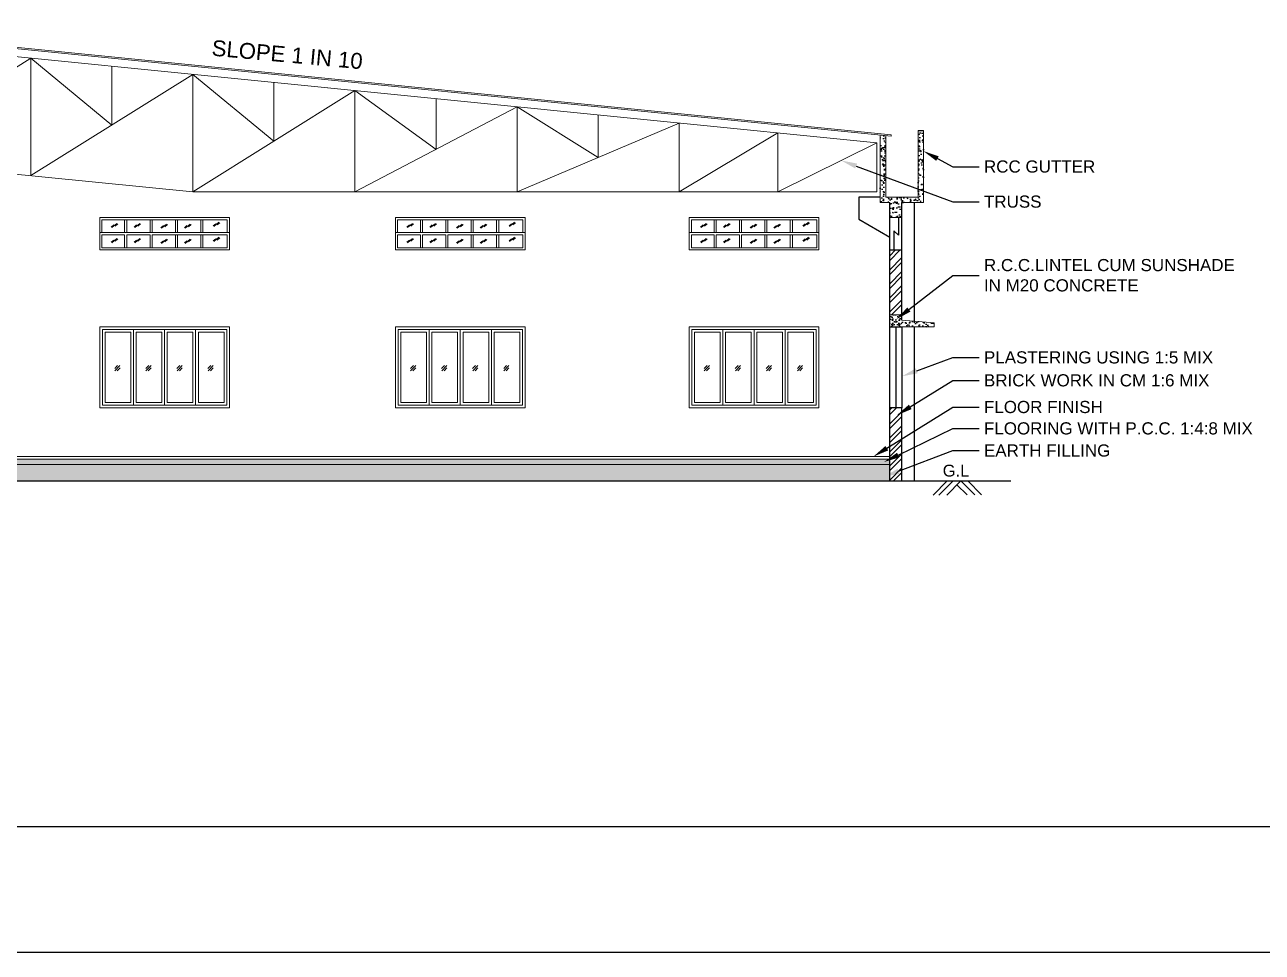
# Model space of a CAD drawing. Header units: metres. Extents: x 3715 to 4596, y 2418 to 2709.
# Drawn here: x 3879.32 to 3902.74, y 2497.4 to 2514.95 of the extents above; entities that cross this region are included whole.
import ezdxf
from ezdxf import colors
from ezdxf.entities.mleader import LeaderData, LeaderLine
from ezdxf.math import Vec2, Vec3

# ---------------------------------------------------------------- set-up
doc = ezdxf.new("R2010")
doc.units = ezdxf.units.M
doc.header["$MEASUREMENT"] = 0
doc.styles.get("Standard").update_dxf_attribs({"font": 'arial.ttf'})
doc.styles.add('TEXT', font='arial.ttf', dxfattribs={"height": 87})

msp = doc.modelspace()

# ---------------------------------------------------------------- hatches: boundary and pattern name
at = {"ltscale": 10}
h = msp.add_hatch(dxfattribs=at)
h.set_pattern_fill('AR-CONC', color=256, scale=0.025556, style=0)
h.set_pattern_definition([(50, (1812.24256, 2841.06935), (0.183299824, -0.016036657), [0.019166667, -0.210833333]), (355, (1812.24256, 2841.06935), (-0.035458674, 0.192226879), [0.015333333, -0.168666667]), (100.4514, (1812.25783, 2841.06802), (0.147841286, 0.176190105), [0.01628916, -0.179180762]), (46.1842, (1812.24256, 2841.12047), (0.27273938, -0.042299304), [0.02875, -0.31625]), (96.6356, (1812.26528, 2841.11694), (0.238858247, 0.248941234), [0.02443374, -0.2687711]), (351.1842, (1812.24256, 2841.12047), (0.238858053, 0.24894142), [0.023, -0.253]), (21, (1812.26811, 2841.10769), (0.152542913, -0.102891494), [0.019166667, -0.210833333]), (326, (1812.26811, 2841.10769), (0.062180585, 0.185316123), [0.015333333, -0.168666667]), (71.4514, (1812.28082, 2841.09911), (0.21472356, 0.08242446), [0.01628916, -0.179180762]), (37.5, (1812.242556, 2841.069355), (0.0031075186, 0.0850728737), [0, -0.166622222, 0, -0.171222222, 0, -0.1693055555]), (7.5, (1812.24256, 2841.069355), (0.0672288818, 0.100794104), [0, -0.097622222, 0, -0.162788889, 0, -0.0645277777]), (327.5, (1812.18557, 2841.069355), (0.1364212892, -0.0057640228), [0, -0.063888889, 0, -0.199333333, 0, -0.2645]), (317.5, (1812.16001, 2841.06935), (0.1490364654, 0.0255823844), [0, -0.0830555555, 0, -0.132377778, 0, -0.187833333])])
h.paths.add_polyline_path([(3895.69448, 2511.29928), (3895.92448, 2511.29928), (3895.92448, 2511.58039), (3896.33337, 2511.58039), (3896.33337, 2512.94409), (3896.23114, 2512.94409), (3896.23114, 2511.68261), (3895.61781, 2511.68261), (3895.61781, 2512.84953), (3895.51559, 2512.85976), (3895.51559, 2511.58039), (3895.69448, 2511.58039)])
h = msp.add_hatch(dxfattribs=at)
h.set_pattern_fill('ANSI32', color=256, scale=0.5, style=0)
h.set_pattern_definition([(45, (-9629.1319, 1702.0039), (-0.1325825215, 0.1325825215), []), (45, (-9629.04352, 1702.0039), (-0.1325825215, 0.1325825215), [])])
h.paths.add_polyline_path([(3895.92448, 2510.68595), (3895.69448, 2510.68595), (3895.69448, 2509.45928), (3895.92448, 2509.45928)])
h.paths.add_polyline_path([(3895.69448, 2506.31595), (3895.92448, 2506.31595), (3895.92448, 2507.69595), (3895.69448, 2507.69595)])
h = msp.add_hatch(dxfattribs=at)
h.set_pattern_fill('AR-CONC', color=256, scale=0.025556, style=0)
h.set_pattern_definition([(130, (5920.03634, 2859.99342), (-0.183299824, -0.016036657), [0.019166667, -0.210833333]), (185, (5920.03634, 2859.99342), (0.035458674, 0.192226879), [0.015333333, -0.168666667]), (79.5486, (5920.02106, 2859.99209), (-0.147841286, 0.176190105), [0.01628916, -0.179180762]), (133.8158, (5920.03634, 2860.04453), (-0.27273938, -0.042299304), [0.02875, -0.31625]), (83.3644, (5920.0136, 2860.041), (-0.238858247, 0.248941234), [0.02443374, -0.2687711]), (188.8158, (5920.03634, 2860.04453), (-0.238858053, 0.24894142), [0.023, -0.253]), (159, (5920.01078, 2860.03176), (-0.152542913, -0.102891494), [0.019166667, -0.210833333]), (214, (5920.01078, 2860.03176), (-0.062180585, 0.185316123), [0.015333333, -0.168666667]), (108.5486, (5919.99807, 2860.02318), (-0.21472356, 0.08242446), [0.01628916, -0.179180762]), (142.5, (5920.03634, 2859.99342), (-0.0031075186, 0.0850728737), [0, -0.166622222, 0, -0.171222222, 0, -0.1693055555]), (172.5, (5920.03634, 2859.99342), (-0.0672288818, 0.100794104), [0, -0.097622222, 0, -0.162788889, 0, -0.0645277777]), (212.5, (5920.09333, 2859.99342), (-0.1364212892, -0.0057640228), [0, -0.063888889, 0, -0.199333333, 0, -0.2645]), (222.5, (5920.11888, 2859.99342), (-0.1490364654, 0.0255823844), [0, -0.0830555555, 0, -0.132377778, 0, -0.187833333])])
h.paths.add_polyline_path([(3895.69448, 2509.45928), (3895.92448, 2509.45928), (3895.92448, 2509.22928), (3895.69448, 2509.22928)])
h = msp.add_hatch(dxfattribs=at)
h.set_pattern_fill('AR-CONC', color=256, scale=0.025556, style=0)
h.set_pattern_definition([(50, (1871.58262, 2859.99342), (0.183299824, -0.016036657), [0.019166667, -0.210833333]), (355, (1871.58262, 2859.99342), (-0.035458674, 0.192226879), [0.015333333, -0.168666667]), (100.4514, (1871.59789, 2859.99209), (0.147841286, 0.176190105), [0.01628916, -0.179180762]), (46.1842, (1871.58262, 2860.04454), (0.27273938, -0.042299304), [0.02875, -0.31625]), (96.6356, (1871.60534, 2860.041), (0.238858247, 0.248941234), [0.02443374, -0.2687711]), (351.1842, (1871.58262, 2860.04454), (0.238858053, 0.24894142), [0.023, -0.253]), (21, (1871.60817, 2860.03176), (0.152542913, -0.102891494), [0.019166667, -0.210833333]), (326, (1871.60817, 2860.03176), (0.062180585, 0.185316123), [0.015333333, -0.168666667]), (71.4514, (1871.62088, 2860.02318), (0.21472356, 0.08242446), [0.01628916, -0.179180762]), (37.5, (1871.582616, 2859.993425), (0.0031075186, 0.0850728737), [0, -0.166622222, 0, -0.171222222, 0, -0.1693055555]), (7.5, (1871.58262, 2859.993425), (0.0672288818, 0.100794104), [0, -0.097622222, 0, -0.162788889, 0, -0.0645277777]), (327.5, (1871.52563, 2859.993425), (0.1364212892, -0.0057640228), [0, -0.063888889, 0, -0.199333333, 0, -0.2645]), (317.5, (1871.50007, 2859.99342), (0.1490364654, 0.0255823844), [0, -0.0830555555, 0, -0.132377778, 0, -0.187833333])])
h.paths.add_polyline_path([(3895.69448, 2509.35706), (3895.69448, 2509.22928), (3895.92448, 2509.22928), (3896.53781, 2509.22928), (3896.53781, 2509.30595), (3895.99168, 2509.35146), (3895.92448, 2509.35706), (3895.92448, 2509.35706)])
h = msp.add_hatch(dxfattribs=at)
h.set_pattern_fill('AR-CONC', color=256, scale=0.025556, style=0)
h.set_pattern_definition([(50, (1871.58262, 2859.99342), (0.183299824, -0.016036657), [0.019166667, -0.210833333]), (355, (1871.58262, 2859.99342), (-0.035458674, 0.192226879), [0.015333333, -0.168666667]), (100.4514, (1871.59789, 2859.99209), (0.147841286, 0.176190105), [0.01628916, -0.179180762]), (46.1842, (1871.58262, 2860.04453), (0.27273938, -0.042299304), [0.02875, -0.31625]), (96.6356, (1871.60534, 2860.041), (0.238858247, 0.248941234), [0.02443374, -0.2687711]), (351.1842, (1871.58262, 2860.04453), (0.238858053, 0.24894142), [0.023, -0.253]), (21, (1871.60817, 2860.03176), (0.152542913, -0.102891494), [0.019166667, -0.210833333]), (326, (1871.60817, 2860.03176), (0.062180585, 0.185316123), [0.015333333, -0.168666667]), (71.4514, (1871.62088, 2860.02318), (0.21472356, 0.08242446), [0.01628916, -0.179180762]), (37.5, (1871.582616, 2859.99342), (0.0031075186, 0.0850728737), [0, -0.166622222, 0, -0.171222222, 0, -0.1693055555]), (7.5, (1871.58262, 2859.99342), (0.0672288818, 0.100794104), [0, -0.097622222, 0, -0.162788889, 0, -0.0645277777]), (327.5, (1871.52563, 2859.99342), (0.1364212892, -0.0057640228), [0, -0.063888889, 0, -0.199333333, 0, -0.2645]), (317.5, (1871.50007, 2859.99342), (0.1490364654, 0.0255823844), [0, -0.0830555555, 0, -0.132377778, 0, -0.187833333])])
h.paths.add_polyline_path([(3895.92448, 2509.35706), (3895.69448, 2509.35706), (3895.69448, 2509.22928), (3895.92448, 2509.22928)])
h = msp.add_hatch()
h.set_pattern_fill('AR-CONC', color=256, scale=0.024, style=0)
h.set_pattern_definition([(50, (3861.41237, 2747.03174), (0.17214244, -0.01506051), [0.018, -0.198]), (355, (3861.41237, 2747.03174), (-0.03330032, 0.18052611), [0.0144, -0.1584]), (100.4514, (3861.42671, 2747.03048), (0.13884225, 0.16546549), [0.01529765, -0.16827411]), (46.1842, (3861.41237, 2747.07974), (0.25613785, -0.03972456), [0.027, -0.297]), (96.6356, (3861.43371, 2747.07643), (0.22431905, 0.2337883), [0.02294647, -0.25241112]), (351.1842, (3861.41237, 2747.07974), (0.22431887, 0.23378846), [0.0216, -0.2376]), (21, (3861.43637, 2747.06774), (0.14325769, -0.09662853), [0.018, -0.198]), (326, (3861.43637, 2747.06774), (0.05839568, 0.17403601), [0.0144, -0.1584]), (71.4514, (3861.4483, 2747.05969), (0.20165343, 0.07740732), [0.01529765, -0.16827411]), (37.5, (3861.41237, 2747.03174), (0.002918365, 0.079894525), [0, -0.15648, 0, -0.1608, 0, -0.159]), (7.5, (3861.41237, 2747.03174), (0.06313669, 0.09465881), [0, -0.09168, 0, -0.15288, 0, -0.0606]), (327.5, (3861.35885, 2747.03174), (0.128117385, -0.00541317), [0, -0.06, 0, -0.1872, 0, -0.2484]), (317.5, (3861.33485, 2747.03174), (0.13996468, 0.024025196), [0, -0.078, 0, -0.12432, 0, -0.1764])])
h.paths.add_polyline_path([(3857.05442, 2506.72595), (3857.05442, 2506.62595), (3895.69448, 2506.62595), (3895.69448, 2506.72595), (3888.24442, 2506.72595)])
h.paths.add_polyline_path([(3847.62442, 2506.62595), (3847.62442, 2506.72595), (3836.58442, 2506.72595), (3836.58442, 2506.62595)])
h = msp.add_hatch()
h.set_pattern_fill('AR-SAND', color=256, scale=0.08, style=0)
h.set_pattern_definition([(37.5, (-13136.3298, -6005.0106), (-0.00503946865, 0.1541459015), [0, -0.1216, 0, -0.136, 0, -0.13]), (7.5, (-13136.3298, -6005.0106), (0.1415821364, 0.2257716852), [0, -0.0656, 0, -0.1096, 0, -0.042]), (327.5, (-13136.4282, -6005.0106), (0.2491313489, 0.0004527243), [0, -0.04, 0, -0.144, 0, -0.188]), (317.5, (-13136.4282, -6005.0106), (0.2404901284, 0.0702140452), [0, -0.02, 0, -0.0944, 0, -0.108])])
h.paths.add_polyline_path([(3836.58442, 2506.31595), (3847.62442, 2506.31595), (3847.62442, 2506.62595), (3836.58442, 2506.62595)])
h.paths.add_polyline_path([(3857.05442, 2506.31595), (3895.69448, 2506.31595), (3895.69448, 2506.62595), (3857.05442, 2506.62595)])

# ---------------------------------------------------------------- linework, layer by layer
at = {"lineweight": 9, "ltscale": 200}
for p, q in [((3895.72333, 2512.86466), (3876.37445, 2514.79955)), ((3895.72079, 2512.83924), (3876.37445, 2514.77387)), ((3895.72079, 2512.83924), (3895.72333, 2512.86466))]:
    msp.add_line(p, q, dxfattribs=at)
at = {"lineweight": 13, "ltscale": 10}
for p, q in [((3895.45216, 2512.712), (3876.37445, 2514.61977)), ((3879.44111, 2514.3131), (3876.37445, 2512.39817)), ((3879.44111, 2514.3131), (3879.44111, 2512.0915)), ((3880.97445, 2513.04897), (3879.44111, 2514.3131)), ((3880.97445, 2514.15977), (3880.97445, 2513.04897)), ((3882.50778, 2514.00644), (3879.44111, 2512.0915)), ((3882.50778, 2514.00644), (3882.50778, 2511.78484)), ((3884.04111, 2512.7423), (3882.50778, 2514.00644)), ((3885.57445, 2513.69977), (3882.50778, 2511.78484)), ((3884.04111, 2513.8531), (3884.04111, 2512.7423)), ((3885.57445, 2513.69977), (3885.57445, 2511.78484)), ((3887.10778, 2512.58897), (3885.57445, 2513.69977)), ((3887.10778, 2513.54644), (3887.10778, 2512.58897)), ((3888.64111, 2513.3931), (3885.57445, 2511.78484)), ((3888.64111, 2513.3931), (3888.64111, 2511.78484)), ((3890.17445, 2512.43564), (3888.64111, 2513.3931)), ((3890.17445, 2513.23977), (3890.17445, 2512.43564)), ((3891.70778, 2513.08644), (3888.64111, 2511.78484)), ((3891.70778, 2513.08644), (3891.70778, 2511.78484)), ((3893.57997, 2512.89922), (3891.70778, 2511.78484)), ((3893.57997, 2511.78484), (3893.57997, 2512.89922)), ((3895.45216, 2512.712), (3893.57997, 2511.78484)), ((3895.45216, 2511.78484), (3895.45216, 2512.712)), ((3876.37445, 2512.39817), (3882.50778, 2511.78484)), ((3895.45216, 2511.78484), (3882.50778, 2511.78484))]:
    msp.add_line(p, q, dxfattribs=at)
at = {"lineweight": 20, "ltscale": 10}
for p, q in [((3895.51559, 2511.58039), (3895.51559, 2512.85976)), ((3895.61781, 2511.68261), (3895.61781, 2512.84953)), ((3896.23114, 2511.68261), (3896.23114, 2512.94409)), ((3896.33337, 2511.58039), (3896.33337, 2512.94409)), ((3895.69448, 2511.58039), (3895.51559, 2511.58039)), ((3896.23114, 2511.68261), (3895.61781, 2511.68261)), ((3896.33337, 2511.58039), (3895.92448, 2511.58039)), ((3895.92448, 2511.29928), (3895.69448, 2511.29928)), ((3895.92448, 2509.45928), (3895.69448, 2509.45928)), ((3896.53781, 2509.30595), (3895.92448, 2509.35706)), ((3896.53781, 2509.22928), (3896.53781, 2509.30595)), ((3895.69448, 2509.22928), (3896.53781, 2509.22928))]:
    msp.add_line(p, q, dxfattribs=at)
at = {"ltscale": 10}
for p, q in [((3896.23114, 2512.94409), (3896.33337, 2512.94409)), ((3895.51559, 2511.68261), (3895.1067, 2511.68261)), ((3895.1067, 2511.68261), (3895.1067, 2511.26969)), ((3895.69448, 2511.29928), (3895.69448, 2511.58039)), ((3895.92448, 2511.29928), (3895.92448, 2511.58039)), ((3896.15448, 2511.58039), (3896.15448, 2509.33789)), ((3895.1067, 2511.26969), (3895.69448, 2510.92857)), ((3895.69448, 2510.68595), (3895.69448, 2511.29928)), ((3895.92448, 2510.68595), (3895.92448, 2511.29928)), ((3895.69448, 2509.22928), (3895.69448, 2510.68595)), ((3895.69448, 2510.68595), (3895.92448, 2510.68595)), ((3895.92448, 2509.35706), (3895.92448, 2510.68595)), ((3896.15448, 2509.22928), (3896.15448, 2506.31595)), ((3895.69448, 2506.31595), (3895.69448, 2507.69595)), ((3895.92448, 2507.69595), (3895.69448, 2507.69595)), ((3895.92448, 2506.31595), (3895.92448, 2507.69595))]:
    msp.add_line(p, q, dxfattribs=at)
at = {"lineweight": 0}
for p, q in [((3881.00746, 2511.15797), (3880.95968, 2511.11689)), ((3881.06689, 2511.18892), (3880.97227, 2511.10757)), ((3881.08559, 2511.17902), (3881.03497, 2511.1355)), ((3881.44007, 2511.15797), (3881.3923, 2511.11689)), ((3881.4995, 2511.18892), (3881.40489, 2511.10757)), ((3881.5182, 2511.17902), (3881.46759, 2511.1355)), ((3881.94847, 2511.14535), (3881.9007, 2511.10427)), ((3882.0079, 2511.1763), (3881.91329, 2511.09495)), ((3882.0266, 2511.16641), (3881.97599, 2511.12289)), ((3882.39458, 2511.14535), (3882.3468, 2511.10427)), ((3882.45401, 2511.1763), (3882.35939, 2511.09495)), ((3882.47271, 2511.16641), (3882.42209, 2511.12289)), ((3882.94024, 2511.18055), (3882.89247, 2511.13947)), ((3882.99967, 2511.2115), (3882.90506, 2511.13015)), ((3883.01838, 2511.2016), (3882.96776, 2511.15809)), ((3886.60412, 2511.15797), (3886.55635, 2511.11689)), ((3886.66355, 2511.18892), (3886.56894, 2511.10757)), ((3886.68225, 2511.17902), (3886.63164, 2511.1355)), ((3887.03674, 2511.15797), (3886.98896, 2511.11689)), ((3887.09617, 2511.18892), (3887.00155, 2511.10757)), ((3887.11487, 2511.17902), (3887.06425, 2511.1355)), ((3887.54514, 2511.14535), (3887.49736, 2511.10427)), ((3887.60457, 2511.1763), (3887.50995, 2511.09495)), ((3887.62327, 2511.16641), (3887.57265, 2511.12289)), ((3887.99125, 2511.14535), (3887.94347, 2511.10427)), ((3888.05067, 2511.1763), (3887.95606, 2511.09495)), ((3888.06938, 2511.16641), (3888.01876, 2511.12289)), ((3888.53691, 2511.18055), (3888.48914, 2511.13947)), ((3888.59634, 2511.2115), (3888.50173, 2511.13015)), ((3888.61504, 2511.2016), (3888.56443, 2511.15809)), ((3892.16246, 2511.15797), (3892.11468, 2511.11689)), ((3892.22189, 2511.18892), (3892.12727, 2511.10757)), ((3892.24059, 2511.17902), (3892.18997, 2511.1355)), ((3892.59507, 2511.15797), (3892.5473, 2511.11689)), ((3892.6545, 2511.18892), (3892.55989, 2511.10757)), ((3892.6732, 2511.17902), (3892.62259, 2511.1355)), ((3893.10347, 2511.14535), (3893.0557, 2511.10427)), ((3893.1629, 2511.1763), (3893.06829, 2511.09495)), ((3893.1816, 2511.16641), (3893.13099, 2511.12289)), ((3893.54958, 2511.14535), (3893.5018, 2511.10427)), ((3893.60901, 2511.1763), (3893.51439, 2511.09495)), ((3893.62771, 2511.16641), (3893.57709, 2511.12289)), ((3894.09524, 2511.18055), (3894.04747, 2511.13947)), ((3894.15467, 2511.2115), (3894.06006, 2511.13015)), ((3894.17338, 2511.2016), (3894.12276, 2511.15809)), ((3881.00746, 2510.87358), (3880.95968, 2510.8325)), ((3881.06689, 2510.90453), (3880.97227, 2510.82318)), ((3881.08559, 2510.89463), (3881.03497, 2510.85112)), ((3881.44007, 2510.87358), (3881.3923, 2510.8325)), ((3881.4995, 2510.90453), (3881.40489, 2510.82318)), ((3881.5182, 2510.89463), (3881.46759, 2510.85112)), ((3882.0079, 2510.89191), (3881.91329, 2510.81056)), ((3882.0266, 2510.88202), (3881.97599, 2510.8385)), ((3882.45401, 2510.89191), (3882.35939, 2510.81056)), ((3882.47271, 2510.88202), (3882.42209, 2510.8385)), ((3882.94024, 2510.89616), (3882.89247, 2510.85509)), ((3882.99967, 2510.92711), (3882.90506, 2510.84576)), ((3883.01838, 2510.91722), (3882.96776, 2510.8737)), ((3886.60412, 2510.87358), (3886.55635, 2510.8325)), ((3886.66355, 2510.90453), (3886.56894, 2510.82318)), ((3886.68225, 2510.89463), (3886.63164, 2510.85112)), ((3887.03674, 2510.87358), (3886.98896, 2510.8325)), ((3887.09617, 2510.90453), (3887.00155, 2510.82318)), ((3887.11487, 2510.89463), (3887.06425, 2510.85112)), ((3887.60457, 2510.89191), (3887.50995, 2510.81056)), ((3887.62327, 2510.88202), (3887.57265, 2510.8385)), ((3888.05067, 2510.89191), (3887.95606, 2510.81056)), ((3888.06938, 2510.88202), (3888.01876, 2510.8385)), ((3888.53691, 2510.89616), (3888.48914, 2510.85509)), ((3888.59634, 2510.92711), (3888.50173, 2510.84576)), ((3888.61504, 2510.91722), (3888.56443, 2510.8737)), ((3892.16246, 2510.87358), (3892.11468, 2510.8325)), ((3892.22189, 2510.90453), (3892.12727, 2510.82318)), ((3892.24059, 2510.89463), (3892.18997, 2510.85112)), ((3892.59507, 2510.87358), (3892.5473, 2510.8325)), ((3892.6545, 2510.90453), (3892.55989, 2510.82318)), ((3892.6732, 2510.89463), (3892.62259, 2510.85112)), ((3893.1629, 2510.89191), (3893.06829, 2510.81056)), ((3893.1816, 2510.88202), (3893.13099, 2510.8385)), ((3893.60901, 2510.89191), (3893.51439, 2510.81056)), ((3893.62771, 2510.88202), (3893.57709, 2510.8385)), ((3894.09524, 2510.89616), (3894.04747, 2510.85509)), ((3894.15467, 2510.92711), (3894.06006, 2510.84576)), ((3894.17338, 2510.91722), (3894.12276, 2510.8737)), ((3881.94847, 2510.86096), (3881.9007, 2510.81989)), ((3882.39458, 2510.86096), (3882.3468, 2510.81989)), ((3887.54514, 2510.86096), (3887.49736, 2510.81989)), ((3887.99125, 2510.86096), (3887.94347, 2510.81989)), ((3893.10347, 2510.86096), (3893.0557, 2510.81989)), ((3893.54958, 2510.86096), (3893.5018, 2510.81989))]:
    msp.add_line(p, q, dxfattribs=at)
at = {"lineweight": 0, "ltscale": 6}
for p, q in [((3881.2147, 2511.01489), (3881.2147, 2511.25839)), ((3881.25559, 2511.01489), (3881.25559, 2511.25839)), ((3881.69514, 2511.01489), (3881.69514, 2511.25839)), ((3881.73603, 2511.01489), (3881.73603, 2511.25839)), ((3882.17559, 2511.01489), (3882.17559, 2511.25839)), ((3882.21647, 2511.01489), (3882.21647, 2511.25839)), ((3882.65603, 2511.01489), (3882.65603, 2511.25839)), ((3882.69692, 2511.01489), (3882.69692, 2511.25839)), ((3886.81136, 2511.01489), (3886.81136, 2511.25839)), ((3886.85225, 2511.01489), (3886.85225, 2511.25839)), ((3887.29181, 2511.01489), (3887.29181, 2511.25839)), ((3887.3327, 2511.01489), (3887.3327, 2511.25839)), ((3887.77225, 2511.01489), (3887.77225, 2511.25839)), ((3887.81314, 2511.01489), (3887.81314, 2511.25839)), ((3888.2527, 2511.01489), (3888.2527, 2511.25839)), ((3888.29359, 2511.01489), (3888.29359, 2511.25839)), ((3892.3697, 2511.01489), (3892.3697, 2511.25839)), ((3892.41059, 2511.01489), (3892.41059, 2511.25839)), ((3892.85014, 2511.01489), (3892.85014, 2511.25839)), ((3892.89103, 2511.01489), (3892.89103, 2511.25839)), ((3893.33059, 2511.01489), (3893.33059, 2511.25839)), ((3893.37147, 2511.01489), (3893.37147, 2511.25839)), ((3893.81103, 2511.01489), (3893.81103, 2511.25839)), ((3893.85192, 2511.01489), (3893.85192, 2511.25839)), ((3883.19781, 2511.01489), (3880.74447, 2511.01489)), ((3881.2147, 2510.72684), (3881.2147, 2510.97401)), ((3881.69514, 2510.97401), (3881.25559, 2510.97401)), ((3881.25559, 2510.72684), (3881.25559, 2510.97401)), ((3881.69514, 2510.72684), (3881.69514, 2510.97401)), ((3883.15692, 2510.97401), (3881.73603, 2510.97401)), ((3881.73603, 2510.72684), (3881.73603, 2510.97401)), ((3882.17559, 2510.72684), (3882.17559, 2510.97401)), ((3882.21647, 2510.72684), (3882.21647, 2510.97401)), ((3882.65603, 2510.72684), (3882.65603, 2510.97401)), ((3882.69692, 2510.72684), (3882.69692, 2510.97401)), ((3888.79447, 2511.01489), (3886.34114, 2511.01489)), ((3886.81136, 2510.72684), (3886.81136, 2510.97401)), ((3887.29181, 2510.97401), (3886.85225, 2510.97401)), ((3886.85225, 2510.72684), (3886.85225, 2510.97401)), ((3887.29181, 2510.72684), (3887.29181, 2510.97401)), ((3888.75359, 2510.97401), (3887.3327, 2510.97401)), ((3887.3327, 2510.72684), (3887.3327, 2510.97401)), ((3887.77225, 2510.72684), (3887.77225, 2510.97401)), ((3887.81314, 2510.72684), (3887.81314, 2510.97401)), ((3888.2527, 2510.72684), (3888.2527, 2510.97401)), ((3888.29359, 2510.72684), (3888.29359, 2510.97401)), ((3894.35281, 2511.01489), (3891.89947, 2511.01489)), ((3892.3697, 2510.72684), (3892.3697, 2510.97401)), ((3892.85014, 2510.97401), (3892.41059, 2510.97401)), ((3892.41059, 2510.72684), (3892.41059, 2510.97401)), ((3892.85014, 2510.72684), (3892.85014, 2510.97401)), ((3894.31192, 2510.97401), (3892.89103, 2510.97401)), ((3892.89103, 2510.72684), (3892.89103, 2510.97401)), ((3893.33059, 2510.72684), (3893.33059, 2510.97401)), ((3893.37147, 2510.72684), (3893.37147, 2510.97401)), ((3893.81103, 2510.72684), (3893.81103, 2510.97401)), ((3893.85192, 2510.72684), (3893.85192, 2510.97401)), ((3881.38336, 2507.74706), (3881.38336, 2509.17817)), ((3881.97114, 2507.74706), (3881.97114, 2509.17817)), ((3882.55892, 2507.74706), (3882.55892, 2509.17817)), ((3886.98003, 2507.74706), (3886.98003, 2509.17817)), ((3887.56781, 2507.74706), (3887.56781, 2509.17817)), ((3888.15559, 2507.74706), (3888.15559, 2509.17817)), ((3892.53836, 2507.74706), (3892.53836, 2509.17817)), ((3893.12614, 2507.74706), (3893.12614, 2509.17817)), ((3893.71392, 2507.74706), (3893.71392, 2509.17817)), ((3881.02859, 2508.44527), (3881.08247, 2508.49914)), ((3881.12672, 2508.49734), (3881.0304, 2508.40102)), ((3881.12853, 2508.45309), (3881.07465, 2508.39921)), ((3881.61637, 2508.44527), (3881.67025, 2508.49914)), ((3881.7145, 2508.49734), (3881.61818, 2508.40102)), ((3881.7163, 2508.45309), (3881.66243, 2508.39921)), ((3882.20415, 2508.44527), (3882.25802, 2508.49914)), ((3882.30227, 2508.49734), (3882.20596, 2508.40102)), ((3882.30408, 2508.45309), (3882.25021, 2508.39921)), ((3882.79192, 2508.44527), (3882.8458, 2508.49914)), ((3882.89005, 2508.49734), (3882.79373, 2508.40102)), ((3882.89186, 2508.45309), (3882.83798, 2508.39921)), ((3886.62526, 2508.44527), (3886.67914, 2508.49914)), ((3886.72338, 2508.49734), (3886.62707, 2508.40102)), ((3886.72519, 2508.45309), (3886.67132, 2508.39921)), ((3887.21304, 2508.44527), (3887.26691, 2508.49914)), ((3887.31116, 2508.49734), (3887.21484, 2508.40102)), ((3887.31297, 2508.45309), (3887.25909, 2508.39921)), ((3887.80081, 2508.44527), (3887.85469, 2508.49914)), ((3887.89894, 2508.49734), (3887.80262, 2508.40102)), ((3887.90075, 2508.45309), (3887.84687, 2508.39921)), ((3888.38859, 2508.44527), (3888.44247, 2508.49914)), ((3888.48672, 2508.49734), (3888.3904, 2508.40102)), ((3888.48853, 2508.45309), (3888.43465, 2508.39921)), ((3892.18359, 2508.44527), (3892.23747, 2508.49914)), ((3892.28172, 2508.49734), (3892.1854, 2508.40102)), ((3892.28353, 2508.45309), (3892.22965, 2508.39921)), ((3892.77137, 2508.44527), (3892.82525, 2508.49914)), ((3892.8695, 2508.49734), (3892.77318, 2508.40102)), ((3892.8713, 2508.45309), (3892.81743, 2508.39921)), ((3893.35915, 2508.44527), (3893.41302, 2508.49914)), ((3893.45727, 2508.49734), (3893.36096, 2508.40102)), ((3893.45908, 2508.45309), (3893.40521, 2508.39921)), ((3893.94692, 2508.44527), (3894.0008, 2508.49914)), ((3894.04505, 2508.49734), (3893.94873, 2508.40102)), ((3894.04686, 2508.45309), (3893.99298, 2508.39921))]:
    msp.add_line(p, q, dxfattribs=at)
at = {"lineweight": 5, "ltscale": 12}
for p, q in [((3857.05442, 2506.77595), (3895.69448, 2506.77595)), ((3857.05442, 2506.72595), (3895.69448, 2506.72595)), ((3857.05442, 2506.62595), (3895.69448, 2506.62595))]:
    msp.add_line(p, q, dxfattribs=at)
at = {"lineweight": 25}
for p, q in [((3896.78319, 2506.31595), (3896.51492, 2506.04768)), ((3896.89469, 2506.31595), (3896.62642, 2506.04768)), ((3896.9676, 2506.24304), (3897.15891, 2506.05173)), ((3897.17017, 2506.31595), (3897.43438, 2506.05173))]:
    msp.add_line(p, q, dxfattribs=at)
for points in [[(3817.40443, 2497.39784), (3993.29629, 2497.39784), (3993.29629, 2645.44016), (3817.40443, 2645.44016)], [(3820.05361, 2547.77183), (3974.73829, 2547.77183), (3974.73829, 2499.76967), (3820.05361, 2499.76967)]]:
    msp.add_lwpolyline(points, close=True)
at = {"lineweight": 0, "ltscale": 6}
for points in [[(3883.19781, 2511.29928), (3880.74447, 2511.29928), (3880.74447, 2510.68595), (3883.19781, 2510.68595)], [(3888.79447, 2511.29928), (3886.34114, 2511.29928), (3886.34114, 2510.68595), (3888.79447, 2510.68595)], [(3894.35281, 2511.29928), (3891.89947, 2511.29928), (3891.89947, 2510.68595), (3894.35281, 2510.68595)], [(3883.19781, 2507.69595), (3880.74447, 2507.69595), (3880.74447, 2509.22928), (3883.19781, 2509.22928)], [(3883.1467, 2507.74706), (3880.79559, 2507.74706), (3880.79559, 2509.17817), (3883.1467, 2509.17817)], [(3880.8467, 2509.12706), (3881.33225, 2509.12706), (3881.33225, 2507.79817), (3880.8467, 2507.79817)], [(3881.43447, 2509.12706), (3881.92003, 2509.12706), (3881.92003, 2507.79817), (3881.43447, 2507.79817)], [(3882.02225, 2509.12706), (3882.50781, 2509.12706), (3882.50781, 2507.79817), (3882.02225, 2507.79817)], [(3882.61003, 2509.12706), (3883.09559, 2509.12706), (3883.09559, 2507.79817), (3882.61003, 2507.79817)], [(3888.79447, 2507.69595), (3886.34114, 2507.69595), (3886.34114, 2509.22928), (3888.79447, 2509.22928)], [(3888.74336, 2507.74706), (3886.39225, 2507.74706), (3886.39225, 2509.17817), (3888.74336, 2509.17817)], [(3886.44336, 2509.12706), (3886.92892, 2509.12706), (3886.92892, 2507.79817), (3886.44336, 2507.79817)], [(3887.03114, 2509.12706), (3887.5167, 2509.12706), (3887.5167, 2507.79817), (3887.03114, 2507.79817)], [(3887.61892, 2509.12706), (3888.10447, 2509.12706), (3888.10447, 2507.79817), (3887.61892, 2507.79817)], [(3888.2067, 2509.12706), (3888.69225, 2509.12706), (3888.69225, 2507.79817), (3888.2067, 2507.79817)], [(3894.35281, 2507.69595), (3891.89947, 2507.69595), (3891.89947, 2509.22928), (3894.35281, 2509.22928)], [(3894.3017, 2507.74706), (3891.95059, 2507.74706), (3891.95059, 2509.17817), (3894.3017, 2509.17817)], [(3892.0017, 2509.12706), (3892.48725, 2509.12706), (3892.48725, 2507.79817), (3892.0017, 2507.79817)], [(3892.58947, 2509.12706), (3893.07503, 2509.12706), (3893.07503, 2507.79817), (3892.58947, 2507.79817)], [(3893.17725, 2509.12706), (3893.66281, 2509.12706), (3893.66281, 2507.79817), (3893.17725, 2507.79817)], [(3893.76503, 2509.12706), (3894.25059, 2509.12706), (3894.25059, 2507.79817), (3893.76503, 2507.79817)]]:
    msp.add_lwpolyline(points, close=True, dxfattribs=at)
for points in [[(3883.15692, 2511.01489), (3883.15692, 2511.25839), (3880.78536, 2511.25839), (3880.78536, 2511.01489)], [(3888.75359, 2511.01489), (3888.75359, 2511.25839), (3886.38203, 2511.25839), (3886.38203, 2511.01489)], [(3894.31192, 2511.01489), (3894.31192, 2511.25839), (3891.94036, 2511.25839), (3891.94036, 2511.01489)], [(3881.2147, 2510.97401), (3880.78536, 2510.97401), (3880.78536, 2510.72684), (3883.15692, 2510.72684), (3883.15692, 2510.97401)], [(3886.81136, 2510.97401), (3886.38203, 2510.97401), (3886.38203, 2510.72684), (3888.75359, 2510.72684), (3888.75359, 2510.97401)], [(3892.3697, 2510.97401), (3891.94036, 2510.97401), (3891.94036, 2510.72684), (3894.31192, 2510.72684), (3894.31192, 2510.97401)]]:
    msp.add_lwpolyline(points, dxfattribs=at)
at = {"ltscale": 10}
for points in [[(3895.85979, 2511.29928), (3895.85979, 2510.96516), (3895.77521, 2511.04973), (3895.77521, 2510.68595)], [(3895.80948, 2509.22928), (3895.80948, 2507.69595)], [(3825.75865, 2506.31595), (3897.98953, 2506.31595)]]:
    msp.add_lwpolyline(points, dxfattribs=at)
msp.add_lwpolyline([(3895.92448, 2507.69595), (3895.69448, 2507.69595), (3895.69448, 2509.22928), (3895.92448, 2509.22928)], close=True, dxfattribs=at)
at = {"lineweight": 25}
msp.add_lwpolyline([(3897.30472, 2506.05173), (3897.0405, 2506.31595), (3896.77223, 2506.04768)], dxfattribs=at)

# ---------------------------------------------------------------- texts
msp.add_text('G.L', height=0.223783, dxfattribs=at).set_placement((3896.69752, 2506.39828))
at = {"ltscale": 12, "insert": (3882.87952, 2514.66203), "char_height": 0.3, "width": 5.5259947, "attachment_point": 1, "rotation": 354.808781, "style": 'TEXT'}
msp.add_mtext('SLOPE 1 IN 10', dxfattribs=at)

# ---------------------------------------------------------------- leaders
ml = msp.add_multileader_mtext('Standard')
ml.set_content('{\\fArial Baltic|b0|i0|c0|p34;RCC GUTTER}', color=256)
ml.set_leader_properties()
ml.build(insert=Vec2(0, 0))
ml.multileader.update_dxf_attribs({"text_left_attachment_type": 2, "text_right_attachment_type": 6, "dogleg_length": 0.5, "arrow_head_size": 0.3})
ctx = ml.context
ctx.base_point, ctx.char_height, ctx.arrow_head_size, ctx.landing_gap_size, ctx.plane_origin = Vec3(3897.388, 2512.26024), 0.23, 0.3, 0.09, Vec3(3902.60634, 2514.45112)
ctx.left_attachment, ctx.right_attachment = 2, 6
notes = []
notes.append((ctx, [(0, (1, 1, 0), (3896.888, 2512.26024), (1, 0), 0.5, [(0, [(3896.33337, 2512.5553)], 0, [])])]))
ctx.mtext.insert, ctx.mtext.width, ctx.mtext.flow_direction = Vec3(3897.478, 2512.37916), 9.2009935, 5
ml = msp.add_multileader_mtext('Standard')
ml.set_content('{\\fArial Baltic|b0|i0|c0|p34;TRUSS}', color=256)
ml.set_leader_properties()
ml.build(insert=Vec2(0, 0))
ml.multileader.update_dxf_attribs({"text_left_attachment_type": 2, "text_right_attachment_type": 6, "dogleg_length": 0.5, "arrow_head_size": 0.3})
ctx = ml.context
ctx.base_point, ctx.char_height, ctx.arrow_head_size, ctx.landing_gap_size, ctx.plane_origin = Vec3(3897.388, 2511.59668), 0.23, 0.3, 0.09, Vec3(3902.60634, 2513.78756)
ctx.left_attachment, ctx.right_attachment = 2, 6
notes.append((ctx, [(0, (1, 1, 0), (3896.888, 2511.59668), (1, 0), 0.5, [(0, [(3894.77795, 2512.37811)], 0, [])])]))
ctx.mtext.insert, ctx.mtext.width, ctx.mtext.flow_direction = Vec3(3897.478, 2511.7156), 9.2009935, 5
ml = msp.add_multileader_mtext('Standard')
ml.set_content('{\\fArial Baltic|b0|i0|c0|p34;R.C.C.LINTEL CUM SUNSHADE\\PIN M20 CONCRETE}', color=256)
ml.set_leader_properties()
ml.build(insert=Vec2(0, 0))
ml.multileader.update_dxf_attribs({"text_left_attachment_type": 2, "text_right_attachment_type": 6, "dogleg_length": 0.5, "arrow_head_size": 0.3})
ctx = ml.context
ctx.base_point, ctx.char_height, ctx.arrow_head_size, ctx.landing_gap_size, ctx.plane_origin = Vec3(3897.388, 2510.20174), 0.23, 0.3, 0.09, Vec3(3902.60634, 2510.14354)
ctx.left_attachment, ctx.right_attachment = 2, 6
notes.append((ctx, [(0, (1, 1, 0), (3896.888, 2510.20174), (1, 0), 0.5, [(0, [(3895.82031, 2509.37471)], 0, [])])]))
ctx.mtext.insert, ctx.mtext.width, ctx.mtext.flow_direction = Vec3(3897.478, 2510.51437), 9.2009935, 5
ml = msp.add_multileader_mtext('Standard')
ml.set_content('PLASTERING USING 1:5 MIX', color=256)
ml.set_leader_properties()
ml.build(insert=Vec2(0, 0))
ml.multileader.update_dxf_attribs({"text_right_attachment_type": 6, "dogleg_length": 0.5, "arrow_head_size": 0.3})
ctx = ml.context
ctx.base_point, ctx.char_height, ctx.arrow_head_size, ctx.landing_gap_size, ctx.plane_origin = Vec3(3897.388, 2508.65117), 0.23, 0.3, 0.09, Vec3(3904.14052, 2509.23176)
ctx.right_attachment = 6
notes.append((ctx, [(0, (1, 1, 0), (3896.888, 2508.65117), (1, 0), 0.5, [(0, [(3895.92448, 2508.29435)], 0, [])])]))
ctx.mtext.insert, ctx.mtext.width, ctx.mtext.flow_direction = Vec3(3897.478, 2508.76813), 5.5153001, 5
ml = msp.add_multileader_mtext('Standard')
ml.set_content('{\\fArial|b0|i0|c186|p34;BRICK WORK IN CM 1:}6 MIX', color=256)
ml.set_leader_properties()
ml.build(insert=Vec2(0, 0))
ml.multileader.update_dxf_attribs({"text_right_attachment_type": 6, "dogleg_length": 0.5, "arrow_head_size": 0.3})
ctx = ml.context
ctx.base_point, ctx.char_height, ctx.arrow_head_size, ctx.landing_gap_size, ctx.plane_origin = Vec3(3897.388, 2508.2171), 0.23, 0.3, 0.09, Vec3(3904.14052, 2508.74888)
ctx.right_attachment = 6
notes.append((ctx, [(0, (1, 1, 0), (3896.888, 2508.2171), (1, 0), 0.5, [(0, [(3895.82842, 2507.55794)], 0, [])])]))
ctx.mtext.insert, ctx.mtext.width, ctx.mtext.flow_direction = Vec3(3897.478, 2508.33407), 5.5153001, 5
ml = msp.add_multileader_mtext('Standard')
ml.set_content('{\\fArial Baltic|b0|i0|c186|p34;FLOOR\\fArial Baltic|b0|i0|c0|p34; FINISH}', color=256)
ml.set_leader_properties()
ml.build(insert=Vec2(0, 0))
ml.multileader.update_dxf_attribs({"text_right_attachment_type": 6, "dogleg_length": 0.5, "arrow_head_size": 0.3})
ctx = ml.context
ctx.base_point, ctx.char_height, ctx.arrow_head_size, ctx.landing_gap_size, ctx.plane_origin = Vec3(3897.388, 2507.71265), 0.23, 0.3, 0.09, Vec3(3902.677, 2508.59094)
ctx.right_attachment = 6
notes.append((ctx, [(0, (1, 1, 0), (3896.888, 2507.71265), (1, 0), 0.5, [(0, [(3895.38518, 2506.77595)], 0, [])])]))
ctx.mtext.insert, ctx.mtext.width, ctx.mtext.flow_direction = Vec3(3897.478, 2507.82961), 9.2009935, 5
ml = msp.add_multileader_mtext('Standard')
ml.set_content('{\\fArial Baltic|b0|i0|c186|p34;FLOORING WITH P.C.C. 1:\\fArial Baltic|b0|i0|c0|p34;4\\fArial Baltic|b0|i0|c186|p34;:\\fArial Baltic|b0|i0|c0|p34;8 MIX}', color=256)
ml.set_leader_properties()
ml.build(insert=Vec2(0, 0))
ml.multileader.update_dxf_attribs({"text_right_attachment_type": 6, "dogleg_length": 0.5, "arrow_head_size": 0.3})
ctx = ml.context
ctx.base_point, ctx.char_height, ctx.arrow_head_size, ctx.landing_gap_size, ctx.plane_origin = Vec3(3897.388, 2507.30791), 0.23, 0.3, 0.09, Vec3(3902.30661, 2508.46584)
ctx.right_attachment = 6
notes.append((ctx, [(0, (1, 1, 0), (3896.888, 2507.30791), (1, 0), 0.5, [(0, [(3895.58566, 2506.67341)], 0, [])])]))
ctx.mtext.insert, ctx.mtext.width, ctx.mtext.flow_direction = Vec3(3897.478, 2507.42487), 9.2009935, 5
ml = msp.add_multileader_mtext('Standard')
ml.set_content('{\\fArial Baltic|b0|i0|c0|p34;EARTH FILLING}', color=256)
ml.set_leader_properties()
ml.build(insert=Vec2(0, 0))
ml.multileader.update_dxf_attribs({"text_right_attachment_type": 6, "dogleg_length": 0.5, "arrow_head_size": 0.3})
ctx = ml.context
ctx.base_point, ctx.char_height, ctx.arrow_head_size, ctx.landing_gap_size, ctx.plane_origin = Vec3(3897.388, 2506.88923), 0.23, 0.3, 0.09, Vec3(3902.30661, 2508.04716)
ctx.right_attachment = 6
notes.append((ctx, [(0, (1, 1, 0), (3896.888, 2506.88923), (1, 0), 0.5, [(0, [(3895.57856, 2506.39076)], 0, [])])]))
ctx.mtext.insert, ctx.mtext.width, ctx.mtext.flow_direction = Vec3(3897.478, 2507.00619), 9.2009935, 5
for ctx, leaders in notes:
    for number, flags, end, landing, length, lines in leaders:
        leader = LeaderData()
        leader.index, (leader.has_last_leader_line, leader.has_dogleg_vector, leader.attachment_direction) = number, flags
        leader.last_leader_point, leader.dogleg_vector, leader.dogleg_length = Vec3(end), Vec3(landing), length
        for number, points, colour, breaks in lines:
            line = LeaderLine()
            line.index, line.vertices, line.color, line.breaks = number, Vec3.list(points), colors.encode_raw_color(colour), breaks
            leader.lines.append(line)
        ctx.leaders.append(leader)

doc.saveas('drawing.dxf')
